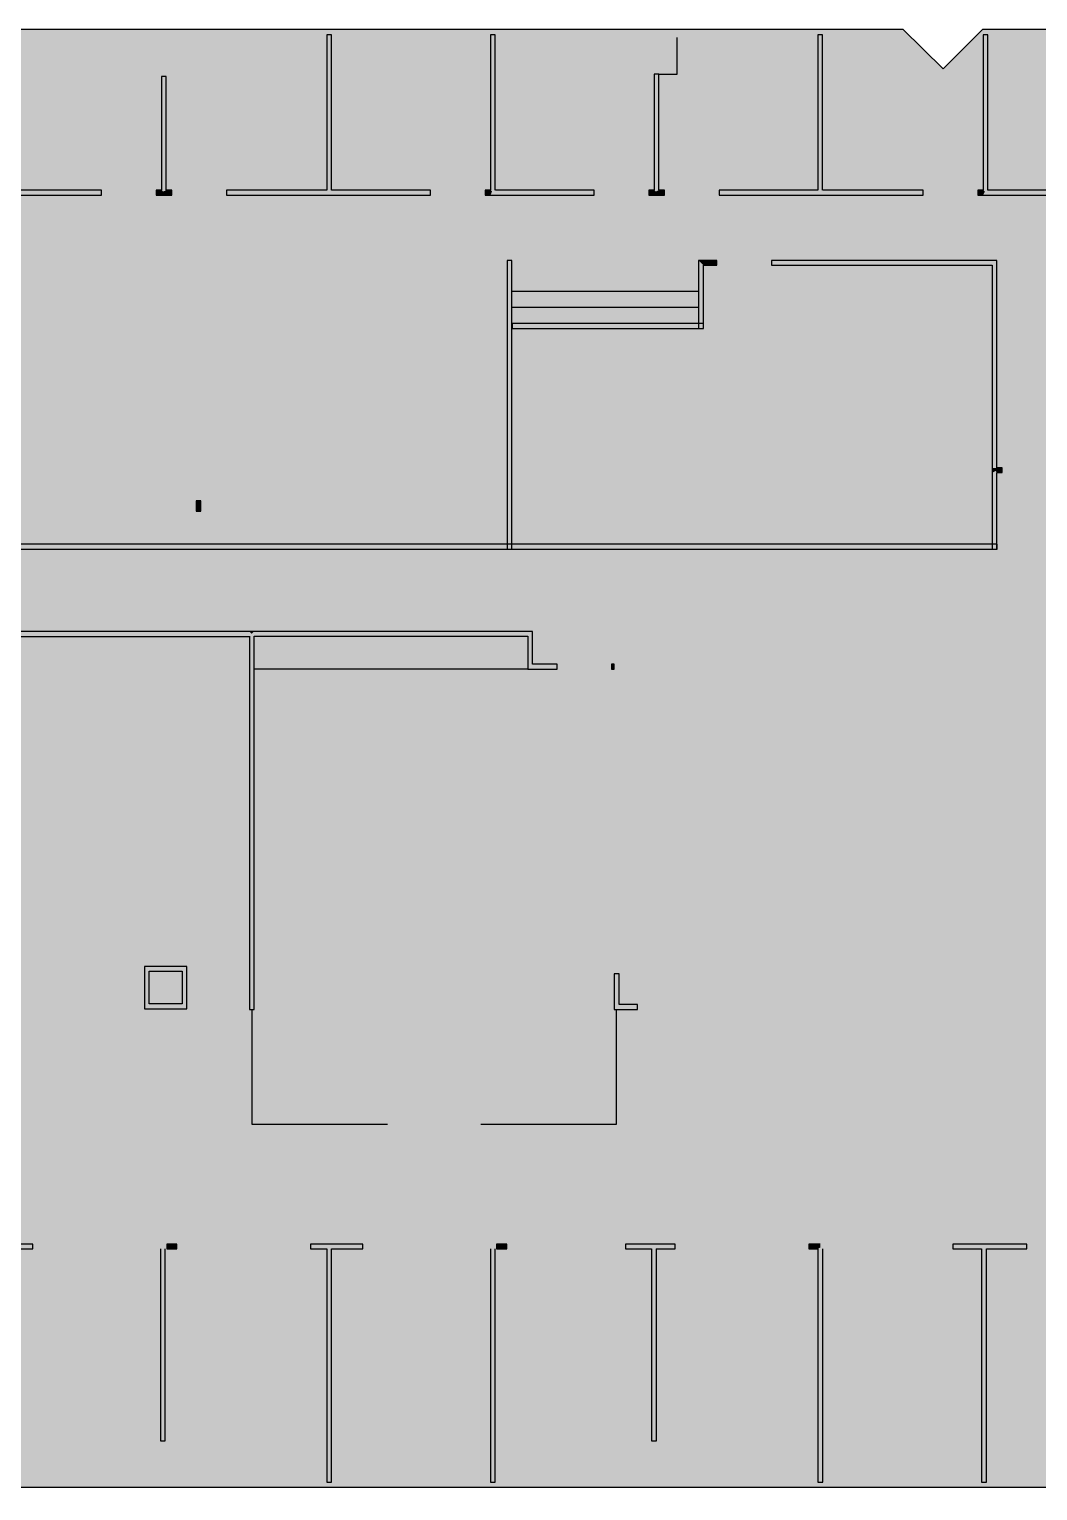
# Model space of a CAD drawing. Header units: inches. Extents: x -185 to 3066, y -860 to 1071.
# Drawn here: x 682 to 1421, y 0 to 1071 of the extents above; entities that cross this region are included whole.
import ezdxf

# ---------------------------------------------------------------- set-up
doc = ezdxf.new("R2010")
doc.units = ezdxf.units.IN
doc.header["$LTSCALE"] = 96
doc.header["$MEASUREMENT"] = 0
doc.linetypes.add('HIDDEN4', pattern=[0.09375, 0.0625, -0.03125])
for name, color, linetype in [('A-Flor-Case-Exst', 235, 'Continuous'), ('A-Flor-Case-Neww', 3, 'Continuous'), ('A-Glaz-Exst', 53, 'Continuous'), ('A-hatch', 253, 'Continuous'), ('A-Wall-Demo', 7, 'HIDDEN4'), ('A-Wall-Exst', 3, 'Continuous'), ('A-Wall-Patt', 1, 'Continuous')]:
    doc.layers.add(name, color=color, linetype=linetype)

# ---------------------------------------------------------------- blocks, each defined once
blk = doc.blocks.new('*U59')
at = {"layer": 'A-Wall-Patt', "linetype": 'Continuous', "lineweight": -3}
blk.add_hatch(color=5, dxfattribs=at).paths.add_polyline_path([(0, 0), (0, -3.5), (140.25, -3.5), (140.25, 0)], flags=0)
at = {"layer": 'A-Wall-Exst', "color": 3, "linetype": 'Continuous', "lineweight": -3}
for p, q in [((0, 0), (0, -3.5)), ((140.25, 0), (0, 0)), ((0, -3.5), (140.25, -3.5)), ((140.25, -3.5), (140.25, 0))]:
    blk.add_line(p, q, dxfattribs=at)
blk = doc.blocks.new('*U69')
at = {"layer": 'A-Wall-Patt', "linetype": 'Continuous', "lineweight": -3}
for points in [[(0, 3.5), (-0.9, 1.2), (0, 0), (3.9, 0), (3.9, 3.5)], [(43.9, 3.5), (43.9, 0), (59.7, 0), (60.6, 1.2), (59.7, 3.5)]]:
    blk.add_hatch(color=5, dxfattribs=at).paths.add_polyline_path(points, flags=0)
at = {"layer": 'A-Wall-Exst', "color": 3, "linetype": 'Continuous', "lineweight": -3}
for p, q in [((3.9, 3.5), (0, 3.5)), ((3.9, 0), (3.9, 3.5)), ((43.9, 3.5), (43.9, 0)), ((59.7, 3.5), (43.9, 3.5)), ((0, 0), (3.9, 0)), ((43.9, 0), (59.7, 0))]:
    blk.add_line(p, q, dxfattribs=at)
blk = doc.blocks.new('*U72')
at = {"layer": 'A-Wall-Patt', "linetype": 'Continuous', "lineweight": -3}
for points in [[(0, 3.5), (0, 0), (56, 0), (57.2, 0.9), (56, 3.5)], [(56, 3.5), (57.2, 0.9), (59.5, 0), (59.5, 0), (59.5, 3.5)]]:
    blk.add_hatch(color=5, dxfattribs=at).paths.add_polyline_path(points, flags=0)
at = {"layer": 'A-Wall-Exst', "color": 3, "linetype": 'Continuous', "lineweight": -3}
for p, q in [((0, 3.5), (0, 0)), ((56, 3.5), (0, 3.5)), ((0, 0), (56, 0)), ((59.5, 3.5), (56, 3.5))]:
    blk.add_line(p, q, dxfattribs=at)
blk = doc.blocks.new('*U78')
at = {"layer": 'A-Wall-Patt', "linetype": 'Continuous', "lineweight": -3}
for points in [[(3.5, 3.5), (0, 0), (165.4, 0), (165.4, 3.5)], [(205.4, 3.5), (205.4, 0), (218.7, 0), (215.2, 3.5)]]:
    blk.add_hatch(color=5, dxfattribs=at).paths.add_polyline_path(points, flags=0)
at = {"layer": 'A-Wall-Exst', "color": 3, "linetype": 'Continuous', "lineweight": -3}
for p, q in [((0, 0), (165.4, 0)), ((165.4, 3.5), (3.5, 3.5)), ((165.4, 0), (165.4, 3.5)), ((205.4, 3.5), (205.4, 0)), ((215.2, 3.5), (205.4, 3.5)), ((205.4, 0), (218.7, 0))]:
    blk.add_line(p, q, dxfattribs=at)
blk = doc.blocks.new('*U80')
at = {"layer": 'A-Wall-Patt', "linetype": 'Continuous', "lineweight": -3}
blk.add_hatch(color=5, dxfattribs=at).paths.add_polyline_path([(0, 3.5), (0, 0), (114, 0), (114.9, 1.2), (114, 3.5)], flags=0)
at = {"layer": 'A-Wall-Exst', "color": 3, "linetype": 'Continuous', "lineweight": -3}
for p, q in [((0, 3.5), (0, 0)), ((114, 3.5), (0, 3.5)), ((0, 0), (114, 0))]:
    blk.add_line(p, q, dxfattribs=at)
blk = doc.blocks.new('*U81')
at = {"layer": 'A-Wall-Patt', "linetype": 'Continuous', "lineweight": -3}
blk.add_hatch(color=5, dxfattribs=at).paths.add_polyline_path([(0, 3.5), (0, 0), (114, 0), (114.9, 1.2), (114, 3.5)], flags=0)
at = {"layer": 'A-Wall-Exst', "color": 3, "linetype": 'Continuous', "lineweight": -3}
for p, q in [((0, 3.5), (0, 0)), ((114, 3.5), (0, 3.5)), ((0, 0), (114, 0))]:
    blk.add_line(p, q, dxfattribs=at)
blk = doc.blocks.new('*U82')
at = {"layer": 'A-Wall-Patt', "linetype": 'Continuous', "lineweight": -3}
blk.add_hatch(color=5, dxfattribs=at).paths.add_polyline_path([(0, 3.5), (0, 0), (85, 0), (85.9, 1.2), (85, 3.5)], flags=0)
at = {"layer": 'A-Wall-Exst', "color": 3, "linetype": 'Continuous', "lineweight": -3}
for p, q in [((0, 3.5), (0, 0)), ((85, 3.5), (0, 3.5)), ((0, 0), (85, 0))]:
    blk.add_line(p, q, dxfattribs=at)
blk = doc.blocks.new('*U83')
at = {"layer": 'A-Wall-Patt', "linetype": 'Continuous', "lineweight": -3}
blk.add_hatch(color=5, dxfattribs=at).paths.add_polyline_path([(0, 3.5), (0, 0), (114, 0), (114.9, 1.2), (114, 3.5)], flags=0)
at = {"layer": 'A-Wall-Exst', "color": 3, "linetype": 'Continuous', "lineweight": -3}
for p, q in [((0, 3.5), (0, 0)), ((114, 3.5), (0, 3.5)), ((0, 0), (114, 0))]:
    blk.add_line(p, q, dxfattribs=at)
blk = doc.blocks.new('*U84')
at = {"layer": 'A-Wall-Patt', "linetype": 'Continuous', "lineweight": -3}
blk.add_hatch(color=5, dxfattribs=at).paths.add_polyline_path([(0, 3.5), (0, 0), (114, 0), (114.9, 1.2), (114, 3.5)], flags=0)
at = {"layer": 'A-Wall-Exst', "color": 3, "linetype": 'Continuous', "lineweight": -3}
for p, q in [((0, 3.5), (0, 0)), ((114, 3.5), (0, 3.5)), ((0, 0), (114, 0))]:
    blk.add_line(p, q, dxfattribs=at)
blk = doc.blocks.new('*U85')
at = {"layer": 'A-Wall-Patt', "linetype": 'Continuous', "lineweight": -3}
blk.add_hatch(color=5, dxfattribs=at).paths.add_polyline_path([(0, 3.5), (0, 0), (83.3, 0), (84.2, 1.2), (83.3, 3.5)], flags=0)
at = {"layer": 'A-Wall-Exst', "color": 3, "linetype": 'Continuous', "lineweight": -3}
for p, q in [((0, 3.5), (0, 0)), ((83.3, 3.5), (0, 3.5)), ((0, 0), (83.3, 0))]:
    blk.add_line(p, q, dxfattribs=at)
blk = doc.blocks.new('*U93')
at = {"layer": 'A-Wall-Patt', "linetype": 'Continuous', "lineweight": -3}
for points in [[(0, 3.5), (-1.2, 2.6), (0, 0), (128.6, 0), (128.6, 3.5)], [(168.6, 3.5), (168.6, 0), (172.6, 0), (174.9, 0.9), (176.1, 3.5)], [(176.1, 3.5), (174.9, 0.9), (176.1, 0), (180.1, 0), (180.1, 3.5)], [(220.1, 3.5), (220.1, 0), (291.1, 0), (293.4, 0.9), (294.6, 3.5)], [(294.6, 3.5), (293.4, 0.9), (294.6, 0), (298.6, 0), (298.6, 3.5)], [(338.6, 3.5), (338.6, 0), (412.2, 0), (414.6, 0.9), (415.7, 3.5)], [(415.7, 3.5), (414.6, 0.9), (415.7, 0), (488.2, 0), (488.2, 3.5)], [(528.2, 3.5), (528.2, 0), (532.2, 0), (534.6, 0.9), (535.7, 3.5)], [(535.7, 3.5), (534.6, 0.9), (535.7, 0), (539.7, 0), (539.7, 3.5)], [(579.7, 3.5), (579.7, 0), (652.2, 0), (654.6, 0.9), (655.7, 3.5)], [(655.7, 3.5), (654.6, 0.9), (655.7, 0), (659.7, 0), (659.7, 3.5)], [(699.7, 3.5), (699.7, 0), (772.2, 0), (774.6, 0.9), (775.7, 3.5)], [(775.7, 3.5), (774.6, 0.9), (775.7, 0), (849.3, 0), (849.3, 3.5)], [(889.3, 3.5), (889.3, 0), (893.3, 0), (895.7, 0.9), (896.8, 3.5)], [(896.8, 3.5), (895.7, 0.9), (896.8, 0), (900.8, 0), (900.8, 3.5)], [(940.8, 3.5), (940.8, 0), (1011.5, 0), (1013.8, 0.9), (1015, 3.5)], [(1015, 3.5), (1013.8, 0.9), (1015, 0), (1032.8, 0), (1032.8, 3.5)], [(1072.8, 3.5), (1072.8, 0), (1132.2, 0), (1134.6, 0.9), (1135.7, 3.5)], [(1135.7, 3.5), (1134.6, 0.9), (1135.7, 0), (1210.2, 0), (1210.2, 3.5)], [(1250.2, 3.5), (1250.2, 0), (1254.2, 0), (1256.5, 0.9), (1257.7, 3.5)], [(1257.7, 3.5), (1256.5, 0.9), (1257.7, 0), (1261.7, 0), (1261.7, 3.5)], [(1301.7, 3.5), (1301.7, 0), (1372.3, 0), (1374.6, 0.9), (1375.8, 3.5)], [(1375.8, 3.5), (1374.6, 0.9), (1375.8, 0), (1379.8, 0), (1379.8, 3.5)], [(1419.8, 3.5), (1419.8, 0), (1492.3, 0), (1494.6, 0.9), (1495.8, 3.5)], [(1495.8, 3.5), (1494.6, 0.9), (1495.8, 0), (1500.7, 0), (1500.7, 3.5)], [(1540.7, 3.5), (1540.7, 0), (1600.8, 0), (1604.3, 3.5)]]:
    blk.add_hatch(color=5, dxfattribs=at).paths.add_polyline_path(points, flags=0)
at = {"layer": 'A-Wall-Exst', "color": 3, "linetype": 'Continuous', "lineweight": -3}
for p, q in [((128.6, 3.5), (0, 3.5)), ((0, 0), (128.6, 0)), ((128.6, 0), (128.6, 3.5)), ((168.6, 3.5), (168.6, 0)), ((176.1, 3.5), (168.6, 3.5)), ((168.6, 0), (172.6, 0)), ((180.1, 3.5), (176.1, 3.5)), ((176.1, 0), (180.1, 0)), ((180.1, 0), (180.1, 3.5)), ((220.1, 3.5), (220.1, 0)), ((294.6, 3.5), (220.1, 3.5)), ((220.1, 0), (291.1, 0)), ((298.6, 3.5), (294.6, 3.5)), ((294.6, 0), (298.6, 0)), ((298.6, 0), (298.6, 3.5)), ((338.6, 3.5), (338.6, 0)), ((415.7, 3.5), (338.6, 3.5)), ((338.6, 0), (412.2, 0)), ((488.2, 3.5), (415.7, 3.5)), ((415.7, 0), (488.2, 0)), ((488.2, 0), (488.2, 3.5)), ((528.2, 3.5), (528.2, 0)), ((535.7, 3.5), (528.2, 3.5)), ((528.2, 0), (532.2, 0)), ((539.7, 3.5), (535.7, 3.5)), ((535.7, 0), (539.7, 0)), ((539.7, 0), (539.7, 3.5)), ((579.7, 3.5), (579.7, 0)), ((655.7, 3.5), (579.7, 3.5)), ((579.7, 0), (652.2, 0)), ((659.7, 3.5), (655.7, 3.5)), ((659.7, 0), (659.7, 3.5)), ((699.7, 3.5), (699.7, 0)), ((775.7, 3.5), (699.7, 3.5)), ((699.7, 0), (772.2, 0)), ((849.3, 3.5), (775.7, 3.5)), ((775.7, 0), (849.3, 0)), ((849.3, 0), (849.3, 3.5)), ((889.3, 3.5), (889.3, 0)), ((896.8, 3.5), (889.3, 3.5)), ((889.3, 0), (893.3, 0)), ((900.8, 3.5), (896.8, 3.5)), ((896.8, 0), (900.8, 0)), ((900.8, 0), (900.8, 3.5)), ((940.8, 3.5), (940.8, 0)), ((1015, 3.5), (940.8, 3.5)), ((940.8, 0), (1011.5, 0)), ((1032.8, 3.5), (1015, 3.5)), ((1015, 0), (1032.8, 0)), ((1032.8, 0), (1032.8, 3.5)), ((1072.8, 3.5), (1072.8, 0)), ((1135.7, 3.5), (1072.8, 3.5)), ((1072.8, 0), (1132.2, 0)), ((1210.2, 3.5), (1135.7, 3.5)), ((1135.7, 0), (1210.2, 0)), ((1210.2, 0), (1210.2, 3.5)), ((1250.2, 3.5), (1250.2, 0)), ((1257.7, 3.5), (1250.2, 3.5)), ((1250.2, 0), (1254.2, 0)), ((1261.7, 3.5), (1257.7, 3.5)), ((1257.7, 0), (1261.7, 0)), ((1261.7, 0), (1261.7, 3.5)), ((1301.7, 3.5), (1301.7, 0)), ((1375.8, 3.5), (1301.7, 3.5)), ((1301.7, 0), (1372.3, 0)), ((1379.8, 3.5), (1375.8, 3.5)), ((1375.8, 0), (1379.8, 0)), ((1379.8, 0), (1379.8, 3.5)), ((1419.8, 3.5), (1419.8, 0)), ((1495.8, 3.5), (1419.8, 3.5)), ((1419.8, 0), (1492.3, 0)), ((1500.7, 3.5), (1495.8, 3.5)), ((1495.8, 0), (1500.7, 0)), ((1500.7, 0), (1500.7, 3.5)), ((1540.7, 3.5), (1540.7, 0)), ((1604.3, 3.5), (1540.7, 3.5)), ((1540.7, 0), (1600.8, 0)), ((655.7, 0), (659.7, 0))]:
    blk.add_line(p, q, dxfattribs=at)
blk = doc.blocks.new('*U119')
at = {"layer": 'A-Wall-Patt', "linetype": 'Continuous', "lineweight": -3}
blk.add_hatch(color=5, dxfattribs=at).paths.add_polyline_path([(0, 3.5), (0, 0), (46.4, 0), (49.9, 3.5)], flags=0)
at = {"layer": 'A-Wall-Exst', "color": 3, "linetype": 'Continuous', "lineweight": -3}
for p, q in [((0, 3.5), (0, 0)), ((49.9, 3.5), (0, 3.5)), ((0, 0), (46.4, 0))]:
    blk.add_line(p, q, dxfattribs=at)
blk = doc.blocks.new('*U120')
at = {"layer": 'A-Wall-Patt', "linetype": 'Continuous', "lineweight": -3}
blk.add_hatch(color=5, dxfattribs=at).paths.add_polyline_path([(0, 3.5), (0, 0), (211.5, 0), (211.5, 3.5)], flags=0)
at = {"layer": 'A-Wall-Exst', "color": 3, "linetype": 'Continuous', "lineweight": -3}
for p, q in [((0, 3.5), (0, 0)), ((211.5, 3.5), (0, 3.5)), ((211.5, 0), (211.5, 3.5)), ((0, 0), (211.5, 0))]:
    blk.add_line(p, q, dxfattribs=at)
blk = doc.blocks.new('*U123')
at = {"layer": 'A-Wall-Patt', "linetype": 'Continuous', "lineweight": -3}
blk.add_hatch(color=5, dxfattribs=at).paths.add_polyline_path([(0, 3.5), (0, 0), (152, 0), (148.5, 3.5)], flags=0)
at = {"layer": 'A-Wall-Exst', "color": 3, "linetype": 'Continuous', "lineweight": -3}
for p, q in [((148.5, 3.5), (0, 3.5)), ((0, 0), (152, 0))]:
    blk.add_line(p, q, dxfattribs=at)
blk = doc.blocks.new('*U128')
at = {"layer": 'A-Wall-Patt', "linetype": 'Continuous', "lineweight": -3}
blk.add_hatch(color=5, dxfattribs=at).paths.add_polyline_path([(0, 1.8), (0, -1.8), (7.5, -1.8), (7.5, 1.8)], flags=0)
at = {"layer": 'A-Wall-Exst', "color": 3, "linetype": 'Continuous', "lineweight": -3}
for p, q in [((0, 1.8), (0, -1.8)), ((7.5, 1.8), (0, 1.8)), ((7.5, -1.8), (7.5, 1.8)), ((0, -1.8), (7.5, -1.8))]:
    blk.add_line(p, q, dxfattribs=at)
blk = doc.blocks.new('*U136')
at = {"layer": 'A-Wall-Patt', "linetype": 'Continuous', "lineweight": -3}
for points in [[(3.5, 3.5), (0, 0), (204, 0), (205.8, 1.8), (204, 3.5)], [(207.5, 3.5), (205.8, 1.8), (207.5, 0), (451.7, 0), (451.7, 3.5)]]:
    blk.add_hatch(color=5, dxfattribs=at).paths.add_polyline_path(points, flags=0)
at = {"layer": 'A-Wall-Exst', "color": 3, "linetype": 'Continuous', "lineweight": -3}
for p, q in [((0, 0), (204, 0)), ((204, 3.5), (3.5, 3.5)), ((451.7, 3.5), (207.5, 3.5)), ((207.5, 0), (451.7, 0)), ((451.7, 0), (451.7, 3.5))]:
    blk.add_line(p, q, dxfattribs=at)
blk = doc.blocks.new('*U140')
at = {"layer": 'A-Wall-Patt', "linetype": 'Continuous', "lineweight": -3}
blk.add_hatch(color=5, dxfattribs=at).paths.add_polyline_path([(0, 3.5), (0, 0), (998.125, 0), (998.125, 3.5)], flags=0)
at = {"layer": 'A-Wall-Exst', "color": 3, "linetype": 'Continuous', "lineweight": -3}
for p, q in [((0, 3.5), (0, 0)), ((998.125, 3.5), (0, 3.5)), ((0, 0), (998.125, 0)), ((998.125, 0), (998.125, 3.5))]:
    blk.add_line(p, q, dxfattribs=at)
blk = doc.blocks.new('*U152')
at = {"layer": 'A-Wall-Patt', "linetype": 'Continuous', "lineweight": -3}
blk.add_hatch(color=5, dxfattribs=at).paths.add_polyline_path([(0, 0), (-3.5, -3.5), (27.5, -3.5), (24, 0)], flags=0)
at = {"layer": 'A-Wall-Exst', "color": 3, "linetype": 'Continuous', "lineweight": -3}
for p, q in [((24, 0), (0, 0)), ((-3.5, -3.5), (27.5, -3.5))]:
    blk.add_line(p, q, dxfattribs=at)
blk = doc.blocks.new('*U153')
at = {"layer": 'A-Wall-Patt', "linetype": 'Continuous', "lineweight": -3}
blk.add_hatch(color=5, dxfattribs=at).paths.add_polyline_path([(0, 0), (-3.5, -3.5), (27.61325, -3.5), (24.11325, 0)], flags=0)
at = {"layer": 'A-Wall-Exst', "color": 3, "linetype": 'Continuous', "lineweight": -3}
for p, q in [((24.11325, 0), (0, 0)), ((-3.5, -3.5), (27.61325, -3.5))]:
    blk.add_line(p, q, dxfattribs=at)
blk = doc.blocks.new('*U154')
at = {"layer": 'A-Wall-Patt', "linetype": 'Continuous', "lineweight": -3}
blk.add_hatch(color=5, dxfattribs=at).paths.add_polyline_path([(0, 0), (-3.5, -3.5), (27.5, -3.5), (24, 0)], flags=0)
at = {"layer": 'A-Wall-Exst', "color": 3, "linetype": 'Continuous', "lineweight": -3}
for p, q in [((24, 0), (0, 0)), ((-3.5, -3.5), (27.5, -3.5))]:
    blk.add_line(p, q, dxfattribs=at)
blk = doc.blocks.new('*U155')
at = {"layer": 'A-Wall-Patt', "linetype": 'Continuous', "lineweight": -3}
blk.add_hatch(color=5, dxfattribs=at).paths.add_polyline_path([(0, 0), (-3.5, -3.5), (27.61325, -3.5), (24.11325, 0)], flags=0)
at = {"layer": 'A-Wall-Exst', "color": 3, "linetype": 'Continuous', "lineweight": -3}
for p, q in [((24.11325, 0), (0, 0)), ((-3.5, -3.5), (27.61325, -3.5))]:
    blk.add_line(p, q, dxfattribs=at)
blk = doc.blocks.new('*U164')
at = {"layer": 'A-Wall-Patt', "linetype": 'Continuous', "lineweight": -3}
blk.add_hatch(color=5, dxfattribs=at).paths.add_polyline_path([(0, 1.75), (0, -1.75), (171, -1.75), (171.875, 0), (171, 1.75)], flags=0)
at = {"layer": 'A-Wall-Exst', "color": 3, "linetype": 'Continuous', "lineweight": -3}
for p, q in [((0, 1.75), (0, -1.75)), ((171, 1.75), (0, 1.75)), ((0, -1.75), (171, -1.75))]:
    blk.add_line(p, q, dxfattribs=at)
blk = doc.blocks.new('*U165')
at = {"layer": 'A-Wall-Patt', "linetype": 'Continuous', "lineweight": -3}
blk.add_hatch(color=5, dxfattribs=at).paths.add_polyline_path([(0, 1.75), (0, -1.75), (171, -1.75), (171.875, 0), (171, 1.75)], flags=0)
at = {"layer": 'A-Wall-Exst', "color": 3, "linetype": 'Continuous', "lineweight": -3}
for p, q in [((0, 1.75), (0, -1.75)), ((171, 1.75), (0, 1.75)), ((0, -1.75), (171, -1.75))]:
    blk.add_line(p, q, dxfattribs=at)
blk = doc.blocks.new('*U166')
at = {"layer": 'A-Wall-Patt', "linetype": 'Continuous', "lineweight": -3}
blk.add_hatch(color=5, dxfattribs=at).paths.add_polyline_path([(0, 1.75), (0, -1.75), (140.75, -1.75), (141.625, 0), (140.75, 1.75)], flags=0)
at = {"layer": 'A-Wall-Exst', "color": 3, "linetype": 'Continuous', "lineweight": -3}
for p, q in [((0, 1.75), (0, -1.75)), ((140.75, 1.75), (0, 1.75)), ((0, -1.75), (140.75, -1.75))]:
    blk.add_line(p, q, dxfattribs=at)
blk = doc.blocks.new('*U167')
at = {"layer": 'A-Wall-Patt', "linetype": 'Continuous', "lineweight": -3}
blk.add_hatch(color=5, dxfattribs=at).paths.add_polyline_path([(0, 1.75), (0, -1.75), (171, -1.75), (171.875, 0), (171, 1.75)], flags=0)
at = {"layer": 'A-Wall-Exst', "color": 3, "linetype": 'Continuous', "lineweight": -3}
for p, q in [((0, 1.75), (0, -1.75)), ((171, 1.75), (0, 1.75)), ((0, -1.75), (171, -1.75))]:
    blk.add_line(p, q, dxfattribs=at)
blk = doc.blocks.new('*U168')
at = {"layer": 'A-Wall-Patt', "linetype": 'Continuous', "lineweight": -3}
blk.add_hatch(color=5, dxfattribs=at).paths.add_polyline_path([(0, 1.75), (0, -1.75), (171, -1.75), (171.875, 0), (171, 1.75)], flags=0)
at = {"layer": 'A-Wall-Exst', "color": 3, "linetype": 'Continuous', "lineweight": -3}
for p, q in [((0, 1.75), (0, -1.75)), ((171, 1.75), (0, 1.75)), ((0, -1.75), (171, -1.75))]:
    blk.add_line(p, q, dxfattribs=at)
blk = doc.blocks.new('*U169')
at = {"layer": 'A-Wall-Patt', "linetype": 'Continuous', "lineweight": -3}
blk.add_hatch(color=5, dxfattribs=at).paths.add_polyline_path([(0, 1.75), (0, -1.75), (140.7625, -1.75), (141.6375, 0), (140.7625, 1.75)], flags=0)
at = {"layer": 'A-Wall-Exst', "color": 3, "linetype": 'Continuous', "lineweight": -3}
for p, q in [((0, 1.75), (0, -1.75)), ((140.7625, 1.75), (0, 1.75)), ((0, -1.75), (140.7625, -1.75))]:
    blk.add_line(p, q, dxfattribs=at)
blk = doc.blocks.new('*U172')
at = {"layer": 'A-Wall-Patt', "linetype": 'Continuous', "lineweight": -3}
for points in [[(0, 3.5), (0, 0), (69, 0), (70.7, 0.9), (70.7, 3.5)], [(70.7, 3.5), (70.7, 0.9), (72.5, 0), (154.5, 0), (154.5, 3.5)], [(252.5, 3.5), (252.5, 0), (260, 0), (260, 3.5)], [(358, 3.5), (358, 0), (369.8, 0), (371.5, 0.9), (371.5, 3.5)], [(371.5, 3.5), (371.5, 0.9), (373.3, 0), (396.3, 0), (396.3, 3.5)], [(494.3, 3.5), (494.3, 0), (501.8, 0), (501.8, 3.5)], [(588.7, 3.5), (588.7, 0), (607.9, 0), (609.7, 0.9), (609.7, 3.5)], [(609.7, 3.5), (609.7, 0.9), (611.4, 0), (625.2, 0), (625.2, 3.5)], [(723.2, 3.5), (723.2, 0), (729.8, 0), (731.5, 0.9), (731.5, 3.5)], [(828.7, 3.5), (828.7, 0), (849.8, 0), (851.5, 0.9), (851.5, 3.5)], [(851.5, 3.5), (851.5, 0.9), (853.3, 0), (883, 0), (883, 3.5)], [(923, 3.5), (923, 0), (933.9, 0), (937.4, 3.5)]]:
    blk.add_hatch(color=5, dxfattribs=at).paths.add_polyline_path(points, flags=0)
at = {"layer": 'A-Wall-Exst', "color": 3, "linetype": 'Continuous', "lineweight": -3}
for p, q in [((0, 3.5), (0, 0)), ((70.7, 3.5), (0, 3.5)), ((0, 0), (69, 0)), ((154.5, 3.5), (70.7, 3.5)), ((72.5, 0), (154.5, 0)), ((154.5, 0), (154.5, 3.5)), ((252.5, 3.5), (252.5, 0)), ((260, 3.5), (252.5, 3.5)), ((252.5, 0), (260, 0)), ((260, 0), (260, 3.5)), ((358, 3.5), (358, 0)), ((371.5, 3.5), (358, 3.5)), ((358, 0), (369.8, 0)), ((396.3, 3.5), (371.5, 3.5)), ((373.3, 0), (396.3, 0)), ((396.3, 0), (396.3, 3.5)), ((494.3, 3.5), (494.3, 0)), ((501.8, 3.5), (494.3, 3.5)), ((494.3, 0), (501.8, 0)), ((501.8, 0), (501.8, 3.5)), ((588.7, 3.5), (588.7, 0)), ((609.7, 3.5), (588.7, 3.5)), ((588.7, 0), (607.9, 0)), ((625.2, 3.5), (609.7, 3.5)), ((611.4, 0), (625.2, 0)), ((625.2, 0), (625.2, 3.5)), ((723.2, 3.5), (723.2, 0)), ((731.5, 3.5), (723.2, 3.5)), ((723.2, 0), (729.8, 0)), ((828.7, 3.5), (828.7, 0)), ((851.5, 3.5), (828.7, 3.5)), ((828.7, 0), (849.8, 0)), ((883, 3.5), (851.5, 3.5)), ((853.3, 0), (883, 0)), ((883, 0), (883, 3.5)), ((923, 3.5), (923, 0)), ((937.4, 3.5), (923, 3.5)), ((923, 0), (933.9, 0))]:
    blk.add_line(p, q, dxfattribs=at)
blk = doc.blocks.new('*U174')
at = {"layer": 'A-Wall-Patt', "linetype": 'Continuous', "lineweight": -3}
blk.add_hatch(color=5, dxfattribs=at).paths.add_polyline_path([(-3.5, 3.5), (0, 0), (24, 0), (20.5, 3.5)], flags=0)
at = {"layer": 'A-Wall-Exst', "color": 3, "linetype": 'Continuous', "lineweight": -3}
for p, q in [((20.5, 3.5), (-3.5, 3.5)), ((0, 0), (24, 0))]:
    blk.add_line(p, q, dxfattribs=at)
blk = doc.blocks.new('*U175')
at = {"layer": 'A-Wall-Patt', "linetype": 'Continuous', "lineweight": -3}
for points in [[(0, 3.5), (0, 0), (2, 0), (2, 3.5)], [(42, 3.5), (42, 0), (60, 0), (63.5, 3.5)]]:
    blk.add_hatch(color=5, dxfattribs=at).paths.add_polyline_path(points, flags=0)
at = {"layer": 'A-Wall-Exst', "color": 3, "linetype": 'Continuous', "lineweight": -3}
for p, q in [((0, 3.5), (0, 0)), ((2, 3.5), (0, 3.5)), ((0, 0), (2, 0)), ((2, 0), (2, 3.5)), ((42, 3.5), (42, 0)), ((63.5, 3.5), (42, 3.5)), ((42, 0), (60, 0))]:
    blk.add_line(p, q, dxfattribs=at)
blk = doc.blocks.new('*U176')
at = {"layer": 'A-Wall-Patt', "linetype": 'Continuous', "lineweight": -3}
for points in [[(0, 3.5), (0, 0), (273.5, 0), (275.3, 1.8), (273.5, 3.5)], [(277, 3.5), (275.3, 1.8), (277, 0), (277, 0), (277, 3.5)]]:
    blk.add_hatch(color=5, dxfattribs=at).paths.add_polyline_path(points, flags=0)
at = {"layer": 'A-Wall-Exst', "color": 3, "linetype": 'Continuous', "lineweight": -3}
for p, q in [((0, 3.5), (0, 0)), ((273.5, 3.5), (0, 3.5)), ((0, 0), (273.5, 0)), ((277, 0), (277, 3.5)), ((277, 3.5), (277, 3.5)), ((277, 0), (277, 0))]:
    blk.add_line(p, q, dxfattribs=at)
blk = doc.blocks.new('*U177')
at = {"layer": 'A-Wall-Patt', "linetype": 'Continuous', "lineweight": -3}
blk.add_hatch(color=5, dxfattribs=at).paths.add_polyline_path([(3.5, 3.5), (0, 0), (17.1, 0), (17.1, 3.5)], flags=0)
at = {"layer": 'A-Wall-Exst', "color": 3, "linetype": 'Continuous', "lineweight": -3}
for p, q in [((0, 0), (17.1, 0)), ((17.1, 3.5), (3.5, 3.5)), ((17.1, 0), (17.1, 3.5))]:
    blk.add_line(p, q, dxfattribs=at)
blk = doc.blocks.new('*U178')
at = {"layer": 'A-Wall-Patt', "linetype": 'Continuous', "lineweight": -3}
blk.add_hatch(color=5, dxfattribs=at).paths.add_polyline_path([(0, 3.5), (0, 0), (26, 0), (22.5, 3.5)], flags=0)
at = {"layer": 'A-Wall-Exst', "color": 3, "linetype": 'Continuous', "lineweight": -3}
for p, q in [((0, 3.5), (0, 0)), ((22.5, 3.5), (0, 3.5)), ((0, 0), (26, 0))]:
    blk.add_line(p, q, dxfattribs=at)
blk = doc.blocks.new('*U259')
at = {"layer": 'A-Wall-Demo', "color": 7, "linetype": 'HIDDEN4', "lineweight": -3}
for p, q in [((0, 0), (17.1, 0)), ((17.1, 3.5), (3.5, 3.5)), ((17.1, 0), (17.1, 3.5))]:
    blk.add_line(p, q, dxfattribs=at)
blk = doc.blocks.new('*U260')
at = {"layer": 'A-Wall-Demo', "color": 7, "linetype": 'HIDDEN4', "lineweight": -3}
for p, q in [((0, 3.5), (0, 0)), ((22.5, 3.5), (0, 3.5)), ((0, 0), (26, 0))]:
    blk.add_line(p, q, dxfattribs=at)

msp = doc.modelspace()

# ---------------------------------------------------------------- hatches: boundary and pattern name
at = {"layer": 'A-hatch'}
h = msp.add_hatch(color=256, dxfattribs=at)
h.dxf.hatch_style = 1
h.paths.add_polyline_path([(1847.5, 670.8), (1860, 683.3), (1852.8, 690.5), (2040.7, 878.4), (2041.6, 880.8), (2041.6, 922), (1892.2, 1071.4), (1381, 1071.4), (1351.9, 1042.3), (1322.5, 1071.4), (661, 1071.4), (631.9, 1042.3), (602.7, 1071.4), (1, 1071.4), (-71.2, 999.2), (-71.2, 958), (-112.4, 958), (-184.6, 885.8), (-184.6, 188), (-112.4, 115.8), (-71.2, 115.8), (-71.2, 74.6), (1, 2.4), (602.7, 2.4), (631.9, 31.5), (661, 2.4), (1483.8, 2.4), (1486.7, 2.4), (1488.4, 2.3), (1490.7, 0), (1490.9, 1.3), (1495.2, 5.6), (1495.2, 8.4), (1495.2, 9.1), (1500.1, 9.1), (1500.3, 180.9), (1561.6, 180.9), (1561.6, 299.4), (1757.4, 299.4), (1950.8, 106.6), (1992.6, 149.1), (1995.8, 145.9), (2193, 345), (1957.2, 580.9), (1847.5, 468.8)])

# ---------------------------------------------------------------- linework, layer by layer
msp.add_lwpolyline([(1143.6, 1038.4), (1156.9, 1038.4), (1156.9, 1065.3)])
at = {"layer": 'A-Flor-Case-Exst'}
msp.add_line((1035.9, 867.6), (1172.7, 867.6), dxfattribs=at)
msp.add_lwpolyline([(1172.7, 879.3), (1172.7, 855.6), (1035.9, 855.6), (1035.9, 879.3)], close=True, dxfattribs=at)
at = {"layer": 'A-Flor-Case-Neww'}
msp.add_lwpolyline([(846.9, 602.4), (846.9, 626.4), (1047.4, 626.4), (1047.4, 602.4)], close=True, dxfattribs=at)
at = {"layer": 'A-Glaz-Exst'}
for points in [[(845.1, 352.9), (845.1, 268.7), (944.6, 268.7)], [(1013.1, 268.7), (1112.6, 268.7), (1112.6, 352.9)]]:
    msp.add_lwpolyline(points, dxfattribs=at)
at = {"layer": 'A-hatch'}
msp.add_lwpolyline([(1483.8, 2.4), (661, 2.4), (631.9, 31.5), (602.7, 2.4), (1, 2.4), (-71.2, 74.6), (-71.2, 115.8), (-112.4, 115.8), (-184.6, 188), (-184.6, 885.8), (-112.4, 958), (-71.2, 958), (-71.2, 999.2), (1, 1071.4), (602.7, 1071.4), (631.9, 1042.3), (661, 1071.4), (1322.5, 1071.4), (1351.9, 1042.3), (1381, 1071.4), (1892.2, 1071.4)], dxfattribs=at)

# ---------------------------------------------------------------- block references
at = {"layer": 'A-Wall-Demo', "color": 7, "linetype": 'HIDDEN4', "lineweight": -3, "rotation": 269.9999999999995}
msp.add_blockref('*U260', (1110.9, 378.9), dxfattribs=at)
at = {"layer": 'A-Wall-Demo', "color": 7, "linetype": 'HIDDEN4', "lineweight": -3}
msp.add_blockref('*U259', (1110.9, 352.9), dxfattribs=at)
at = {"layer": 'A-Wall-Exst', "color": 3, "linetype": 'Continuous', "lineweight": -3}
for name, p, rotation in [('*U84', (900.1, 1067.4), 270), ('*U83', (1020.1, 1067.4), 270), ('*U81', (1260.1, 1067.4), 270), ('*U80', (1381.3, 1067.4), 270), ('*U85', (779, 1036.7), 270), ('*U82', (1140.1, 1038.4), 270), ('*U93', (1675.9, 953.4), 180.0000000000001), ('*U120', (1032.4, 901.9), 270.0000000000001), ('*U78', (1391.4, 901.9), 180.0000000000001), ('*U119', (1176.2, 852.1), 90.00000000000053), ('*U123', (1391.4, 749.9), 90.00000000000018), ('*U59', (1176.2, 852.1), 180.0000000000001), ('*U72', (1391.4, 690.4), 90.00000000000021), ('*U128', (806.1, 718.1), 90), ('*U136', (1050.9, 629.9), 180.0050681758481), ('*U176', (846.9, 352.9), 90), ('*U174', (1050.9, 605.9), 90), ('*U175', (1110.9, 605.9), 180), ('*U154', (770, 380.9), 270), ('*U155', (794.1, 380.9), 180), ('*U152', (794.1, 356.9), 90), ('*U178', (1110.9, 378.9), 270), ('*U177', (1110.9, 352.9), 0.1335305090278313), ('*U169', (780, 36.7), 90), ('*U168', (901.9, 6.4), 90), ('*U167', (1021.9, 6.4), 90), ('*U166', (1140, 36.7), 90), ('*U165', (1261.9, 6.4), 90), ('*U164', (1381.9, 6.4), 90)]:
    msp.add_blockref(name, p, dxfattribs=dict(at, rotation=rotation))
for name, p in [('*U69', (1391.4, 746.4)), ('*U140', (393.3, 690.4)), ('*U153', (770, 356.9)), ('*U172', (530.3, 177.4))]:
    msp.add_blockref(name, p, dxfattribs=at)

doc.saveas('drawing.dxf')
